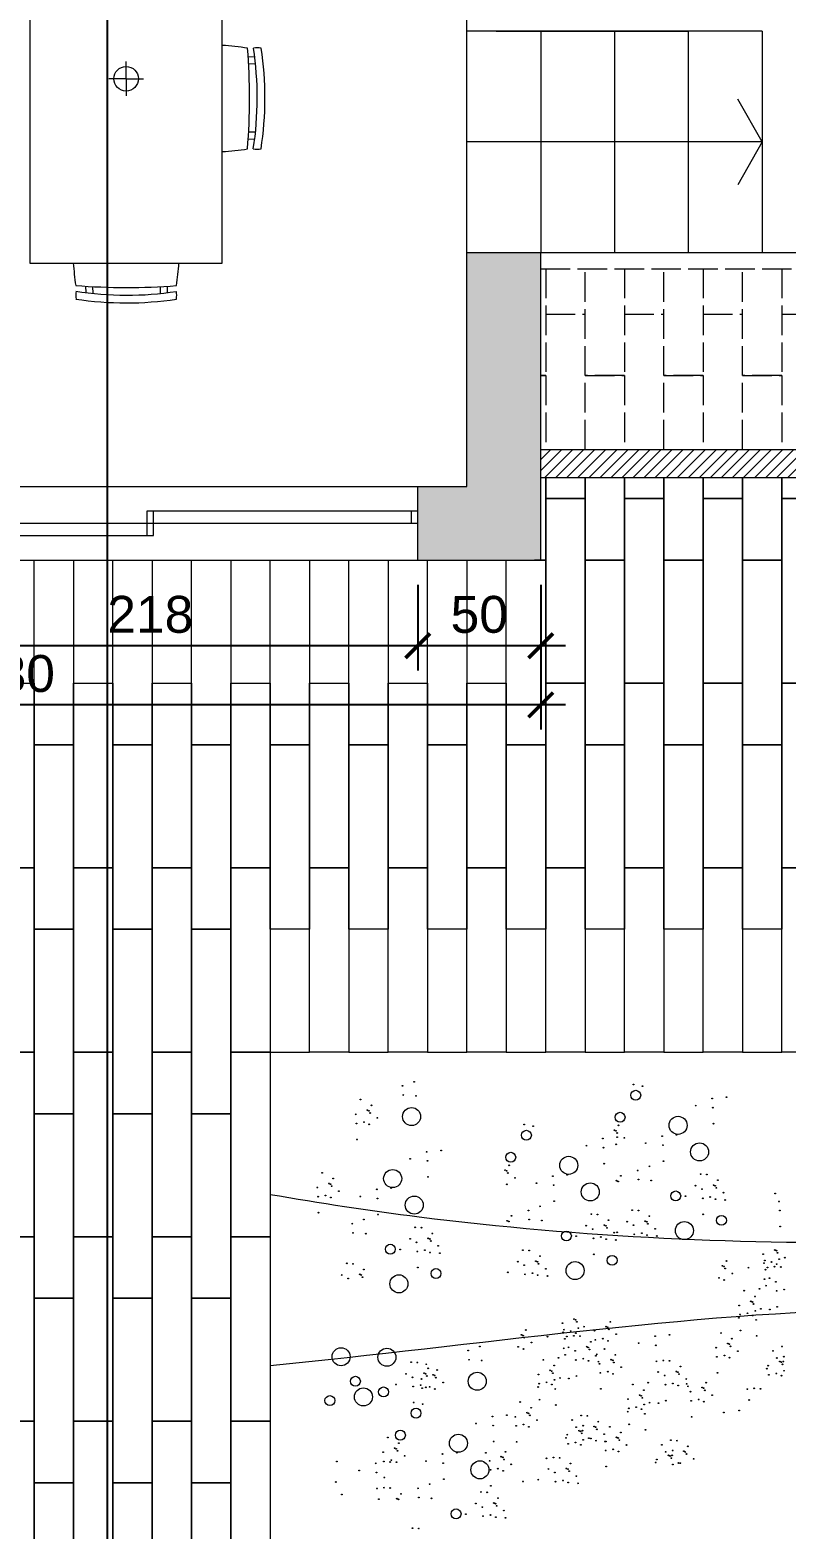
# Model space of a CAD drawing. Header units: millimetres. Extents: x 19901 to 59163, y 13732 to 30178.
# Drawn here: x 38512 to 38819, y 27366 to 27975 of the extents above; entities that cross this region are included whole.
import ezdxf

# ---------------------------------------------------------------- set-up
doc = ezdxf.new("R2010")
doc.units = ezdxf.units.MM
doc.linetypes.add('ACAD_ISO02W100', pattern=[15, 12, -3])
doc.layers.get('0').update_dxf_attribs({"lineweight": 18})
doc.layers.add('A-ANNO-SYMB', color=3, linetype='Continuous')
for name, color, linetype, lineweight in [('A-DOOR-FULL', 4, 'Continuous', 18), ('A-FURN', 8, 'Continuous', 13), ('CAMPITURA', 9, 'Continuous', 13), ('Curve di livello', 6, 'Continuous', 9), ('Pavimentazione esterna', 51, 'Continuous', 15), ('PROIEZIONI', 145, 'Continuous', 13), ('QUOTE', 252, 'Continuous', 13), ('Scale', 5, 'Continuous', 18), ('Vegetazione', 53, 'Continuous', 9), ('Verde', 86, 'Continuous', 5), ('Vetro', 150, 'Continuous', 15), ('Wall', 255, 'Continuous', 20)]:
    doc.layers.add(name, color=color, linetype=linetype, lineweight=lineweight)
doc.styles.get("Standard").update_dxf_attribs({"font": 'arial.ttf'})
doc.dimstyles.new('1-1', dxfattribs={"dimtxt": 15, "dimasz": 10, "dimexe": 10, "dimexo": 10, "dimgap": 5, "dimtad": 1, "dimdec": 0, "dimtxsty": 'Standard', "dimblk": 'ARCHTICK', "dimcen": 2.5, "dimdle": 10, "dimadec": 0, "dimazin": 0, "dimtfac": 1, "dimtdec": 0, "dimtmove": 0, "dimatfit": 3, "dimldrblk": 'ARCHTICK', "dimfxl": 1, "dimarcsym": 0})

# ---------------------------------------------------------------- blocks, each defined once
blk = doc.blocks.new('luce')
at = {"layer": 'PROIEZIONI'}
for q in [(4127.26, 2661.44), (4120.26, 2654.44), (4127.26, 2647.44), (4134.26, 2654.44)]:
    blk.add_line((4127.26, 2654.44), q, dxfattribs=at)
blk.add_circle((4127.26, 2654.44), 5, dxfattribs=at)
blk = doc.blocks.new('_ArchTick')
at = {"color": 0, "linetype": 'ByBlock', "const_width": 0.15}
blk.add_lwpolyline([(-0.5, -0.5), (0.5, 0.5)], dxfattribs=at)
blk = doc.blocks.new('*D106')
at = {"layer": 'Defpoints', "color": 0, "transparency": 16777216}
for p in [(38289.37, 27759.51), (38719.37, 27759.51), (38289.37, 27700.67)]:
    blk.add_point(p, dxfattribs=at)
at = {"layer": 'QUOTE', "color": 0, "lineweight": -2, "transparency": 16777216}
for p, q in [((38289.37, 27749.51), (38289.37, 27690.67)), ((38719.37, 27749.51), (38719.37, 27690.67)), ((38729.37, 27700.67), (38279.37, 27700.67))]:
    blk.add_line(p, q, dxfattribs=at)
at = {"layer": 'QUOTE', "color": 0, "lineweight": -2, "transparency": 16777216, "xscale": 10, "yscale": 10, "zscale": 10, "rotation": 180}
blk.add_blockref('_ArchTick', (38289.37, 27700.67), dxfattribs=at)
at = {"layer": 'QUOTE', "color": 0, "lineweight": -2, "transparency": 16777216, "xscale": 10, "yscale": 10, "zscale": 10}
blk.add_blockref('_ArchTick', (38719.37, 27700.67), dxfattribs=at)
at = {"layer": 'QUOTE', "color": 0, "transparency": 16777216, "insert": (38504.37, 27713.34), "char_height": 15, "attachment_point": 5}
blk.add_mtext('430', dxfattribs=at)
blk = doc.blocks.new('*D107')
at = {"layer": 'Defpoints', "color": 0, "transparency": 16777216}
for p in [(38669.37, 27759.51), (38719.37, 27759.51), (38669.37, 27724.72)]:
    blk.add_point(p, dxfattribs=at)
at = {"layer": 'QUOTE', "color": 0, "lineweight": -2, "transparency": 16777216}
for p, q in [((38669.37, 27749.51), (38669.37, 27714.72)), ((38719.37, 27749.51), (38719.37, 27714.72)), ((38729.37, 27724.72), (38659.37, 27724.72))]:
    blk.add_line(p, q, dxfattribs=at)
at = {"layer": 'QUOTE', "color": 0, "lineweight": -2, "transparency": 16777216, "xscale": 10, "yscale": 10, "zscale": 10, "rotation": 180}
blk.add_blockref('_ArchTick', (38669.37, 27724.72), dxfattribs=at)
at = {"layer": 'QUOTE', "color": 0, "lineweight": -2, "transparency": 16777216, "xscale": 10, "yscale": 10, "zscale": 10}
blk.add_blockref('_ArchTick', (38719.37, 27724.72), dxfattribs=at)
at = {"layer": 'QUOTE', "color": 0, "transparency": 16777216, "insert": (38694.37, 27737.38), "char_height": 15, "attachment_point": 5}
blk.add_mtext('50', dxfattribs=at)
blk = doc.blocks.new('*D108')
at = {"layer": 'Defpoints', "color": 0, "transparency": 16777216}
for p in [(38451.87, 27759.51), (38669.37, 27759.51), (38451.87, 27724.72)]:
    blk.add_point(p, dxfattribs=at)
at = {"layer": 'QUOTE', "color": 0, "lineweight": -2, "transparency": 16777216}
for p, q in [((38451.87, 27749.51), (38451.87, 27714.72)), ((38669.37, 27749.51), (38669.37, 27714.72)), ((38679.37, 27724.72), (38441.87, 27724.72))]:
    blk.add_line(p, q, dxfattribs=at)
at = {"layer": 'QUOTE', "color": 0, "lineweight": -2, "transparency": 16777216, "xscale": 10, "yscale": 10, "zscale": 10, "rotation": 180}
blk.add_blockref('_ArchTick', (38451.87, 27724.72), dxfattribs=at)
at = {"layer": 'QUOTE', "color": 0, "lineweight": -2, "transparency": 16777216, "xscale": 10, "yscale": 10, "zscale": 10}
blk.add_blockref('_ArchTick', (38669.37, 27724.72), dxfattribs=at)
at = {"layer": 'QUOTE', "color": 0, "transparency": 16777216, "insert": (38560.62, 27737.38), "char_height": 15, "attachment_point": 5}
blk.add_mtext('218', dxfattribs=at)

msp = doc.modelspace()

# ---------------------------------------------------------------- hatches: boundary and pattern name
at = {"layer": 'CAMPITURA'}
h = msp.add_hatch(color=256, dxfattribs=at)
h.dxf.hatch_style = 1
h.paths.add_polyline_path([(38689.37, 27789.51), (38669.37, 27789.51), (38669.37, 27759.51), (38719.37, 27759.51), (38719.37, 27884.51), (38689.37, 27884.51)])
h.paths.add_polyline_path([(39089.37, 27759.51), (39119.37, 27759.51), (39119.37, 27789.51), (39119.37, 27884.51), (39089.37, 27884.51)])
h.paths.add_polyline_path([(39409.37, 27789.51), (39409.37, 27759.51), (39439.37, 27759.51), (39439.37, 27927.01), (39409.37, 27927.01)])
at = {"layer": 'Vetro'}
h = msp.add_hatch(dxfattribs=at)
h.set_pattern_fill('ANSI31', color=256)
h.set_pattern_definition([(45, (14332.85, 10916.946), (-2.24506403, 2.24506403), [])])
h.paths.add_polyline_path([(39089.37, 27804.53), (38719.37, 27804.53), (38719.37, 27793.02), (39089.37, 27793.02)])

# ---------------------------------------------------------------- linework, layer by layer
at = {"layer": 'A-ANNO-SYMB'}
msp.add_line((38543.11, 28901.29), (38543.11, 26712.18), dxfattribs=at)
at = {"layer": 'A-DOOR-FULL'}
for p, q in [((38559.37, 27779.51), (38669.37, 27779.51)), ((38559.37, 27769.51), (38559.37, 27779.51)), ((38561.87, 27769.51), (38561.87, 27779.51)), ((38666.87, 27774.51), (38666.87, 27779.51)), ((38669.37, 27774.51), (38669.37, 27779.51)), ((38451.87, 27774.51), (38571.87, 27774.51)), ((38561.87, 27774.51), (38669.37, 27774.51)), ((38451.87, 27769.51), (38561.87, 27769.51))]:
    msp.add_line(p, q, dxfattribs=at)
at = {"layer": 'A-FURN'}
for p, q in [((38511.71, 28179.43), (38511.71, 27880.25)), ((38589.88, 27880.25), (38589.88, 28179.43)), ((38701.24, 27974.51), (38779.25, 27974.51)), ((38603.07, 27963.98), (38600.45, 27964.05)), ((38603.41, 27961.12), (38600.62, 27961.2)), ((38600.59, 27933.55), (38603.41, 27933.64)), ((38600.44, 27930.69), (38603.07, 27930.78)), ((38511.71, 27880.25), (38589.88, 27880.25)), ((38534.32, 27870.87), (38534.41, 27868.24)), ((38537.18, 27870.72), (38537.27, 27867.9)), ((38564.75, 27867.9), (38564.83, 27870.69)), ((38567.61, 27868.25), (38567.68, 27870.86))]:
    msp.add_line(p, q, dxfattribs=at)
for centre, radius, start, end in [((38579.52, 27824.3), 144.82, 81.79347, 85.8963), ((38344.51, 27947.46), 256.48, 355.35008, 4.51307), ((38468.84, 27947.32), 135.26, 351.21984, 8.6352), ((38604.12, 27956.92), 10.82, 81.51542, 98.24682), ((38471.97, 27947.32), 135.28, 351.22051, 8.63039), ((38579.78, 28069.96), 144.73, 274.00292, 278.08792), ((38604.1, 27937.38), 10.82, 261.51542, 278.24682), ((38673.59, 27891.53), 144.73, 184.47227, 188.08792), ((38427.93, 27891.79), 144.82, 351.79347, 355.42716), ((38551.09, 28126.81), 256.48, 265.35008, 274.51307), ((38550.95, 28002.47), 135.26, 261.21984, 278.6352), ((38550.95, 27999.35), 135.28, 261.22051, 278.63039), ((38541.19, 27867.21), 10.82, 171.51542, 188.24682), ((38560.55, 27867.2), 10.82, 351.51542, 8.24682)]:
    msp.add_arc(centre, radius, start, end, dxfattribs=at)
at = {"layer": 'Curve di livello'}
for points, knots in [([(38609.37, 27501.73), (38629.54, 27498.25), (38781.68, 27474.96), (38935.86, 27481.62), (39070.04, 27492.37)], [952.435008, 952.435008, 952.435008, 952.435008, 1013.900228, 1415.386093, 1415.386093, 1415.386093, 1415.386093]), ([(38609.37, 27432.23), (38692.89, 27440.21), (38831.26, 27462.21), (38972.96, 27452.64), (39028.36, 27446.85)], [948.136507, 948.136507, 948.136507, 948.136507, 1199.951019, 1361.27382, 1361.27382, 1361.27382, 1361.27382])]:
    msp.add_open_spline(points, degree=3, knots=knots, dxfattribs=at)
at = {"layer": 'Pavimentazione esterna', "linetype": 'ACAD_ISO02W100'}
for p, q in [((38721.37, 27877.99), (38721.37, 27834.51)), ((38737.37, 27834.51), (38737.37, 27877.99)), ((38753.37, 27877.99), (38753.37, 27834.51)), ((38769.37, 27834.51), (38769.37, 27877.99)), ((38785.37, 27877.99), (38785.37, 27834.51)), ((38801.37, 27834.51), (38801.37, 27877.99)), ((38817.37, 27877.99), (38817.37, 27834.51)), ((38721.37, 27859.51), (38737.37, 27859.51)), ((38753.37, 27859.51), (38769.37, 27859.51)), ((38785.37, 27859.51), (38801.37, 27859.51)), ((38817.37, 27859.51), (38833.37, 27859.51)), ((38719.37, 27834.51), (38721.37, 27834.51)), ((38721.37, 27834.51), (38719.37, 27834.51)), ((38721.37, 27834.51), (38721.37, 27804.53)), ((38737.37, 27834.51), (38753.37, 27834.51)), ((38737.37, 27804.53), (38737.37, 27834.51)), ((38753.37, 27834.51), (38737.37, 27834.51)), ((38753.37, 27834.51), (38753.37, 27804.53)), ((38769.37, 27834.51), (38785.37, 27834.51)), ((38769.37, 27804.53), (38769.37, 27834.51)), ((38785.37, 27834.51), (38769.37, 27834.51)), ((38785.37, 27834.51), (38785.37, 27804.53)), ((38801.37, 27834.51), (38817.37, 27834.51)), ((38801.37, 27804.53), (38801.37, 27834.51)), ((38817.37, 27834.51), (38801.37, 27834.51)), ((38817.37, 27834.51), (38817.37, 27804.53))]:
    msp.add_line(p, q, dxfattribs=at)
at = {"layer": 'Pavimentazione esterna'}
for p, q in [((38609.37, 27559.51), (38625.37, 27559.51)), ((38641.37, 27559.51), (38657.37, 27559.51)), ((38673.37, 27559.51), (38689.37, 27559.51)), ((38705.37, 27559.51), (38721.37, 27559.51)), ((38737.37, 27559.51), (38753.37, 27559.51)), ((38769.37, 27559.51), (38785.37, 27559.51)), ((38801.37, 27559.51), (38817.37, 27559.51))]:
    msp.add_line(p, q, dxfattribs=at)
for points in [[(38721.37, 27793.02), (38721.37, 27759.51), (38716.87, 27759.51)], [(38737.37, 27793.02), (38737.37, 27784.51), (38721.37, 27784.51), (38721.37, 27793.02)], [(38753.37, 27793.02), (38753.37, 27759.51), (38737.37, 27759.51), (38737.37, 27793.02)], [(38769.37, 27793.02), (38769.37, 27784.51), (38753.37, 27784.51), (38753.37, 27793.02)], [(38785.37, 27793.02), (38785.37, 27759.51), (38769.37, 27759.51), (38769.37, 27793.02)], [(38801.37, 27793.02), (38801.37, 27784.51), (38785.37, 27784.51), (38785.37, 27793.02)], [(38817.37, 27793.02), (38817.37, 27759.51), (38801.37, 27759.51), (38801.37, 27793.02)], [(38833.37, 27793.02), (38833.37, 27784.51), (38817.37, 27784.51), (38817.37, 27793.02)], [(38721.37, 27784.51), (38737.37, 27784.51), (38737.37, 27709.51), (38721.37, 27709.51), (38721.37, 27784.51)], [(38753.37, 27784.51), (38769.37, 27784.51), (38769.37, 27709.51), (38753.37, 27709.51), (38753.37, 27784.51)], [(38785.37, 27784.51), (38801.37, 27784.51), (38801.37, 27709.51), (38785.37, 27709.51), (38785.37, 27784.51)], [(38817.37, 27784.51), (38833.37, 27784.51), (38833.37, 27709.51), (38817.37, 27709.51), (38817.37, 27784.51)], [(38513.37, 27759.51), (38529.37, 27759.51), (38529.37, 27684.51), (38513.37, 27684.51), (38513.37, 27759.51)], [(38545.37, 27759.51), (38561.37, 27759.51), (38561.37, 27684.51), (38545.37, 27684.51), (38545.37, 27759.51)], [(38577.37, 27759.51), (38593.37, 27759.51), (38593.37, 27684.51), (38577.37, 27684.51), (38577.37, 27759.51)], [(38609.37, 27759.51), (38625.37, 27759.51), (38625.37, 27684.51), (38609.37, 27684.51), (38609.37, 27759.51)], [(38641.37, 27759.51), (38657.37, 27759.51), (38657.37, 27684.51), (38641.37, 27684.51), (38641.37, 27759.51)], [(38673.37, 27759.51), (38689.37, 27759.51), (38689.37, 27684.51), (38673.37, 27684.51), (38673.37, 27759.51)], [(38705.37, 27759.51), (38721.37, 27759.51), (38721.37, 27684.51), (38705.37, 27684.51), (38705.37, 27759.51)], [(38737.37, 27759.51), (38753.37, 27759.51), (38753.37, 27684.51), (38737.37, 27684.51), (38737.37, 27759.51)], [(38769.37, 27759.51), (38785.37, 27759.51), (38785.37, 27684.51), (38769.37, 27684.51), (38769.37, 27759.51)], [(38801.37, 27759.51), (38817.37, 27759.51), (38817.37, 27684.51), (38801.37, 27684.51), (38801.37, 27759.51)], [(38497.37, 27709.51), (38513.37, 27709.51), (38513.37, 27634.51), (38497.37, 27634.51), (38497.37, 27709.51)], [(38529.37, 27709.51), (38545.37, 27709.51), (38545.37, 27634.51), (38529.37, 27634.51), (38529.37, 27709.51)], [(38561.37, 27709.51), (38577.37, 27709.51), (38577.37, 27634.51), (38561.37, 27634.51), (38561.37, 27709.51)], [(38593.37, 27709.51), (38609.37, 27709.51), (38609.37, 27634.51), (38593.37, 27634.51), (38593.37, 27709.51)], [(38625.37, 27709.51), (38641.37, 27709.51), (38641.37, 27634.51), (38625.37, 27634.51), (38625.37, 27709.51)], [(38657.37, 27709.51), (38673.37, 27709.51), (38673.37, 27634.51), (38657.37, 27634.51), (38657.37, 27709.51)], [(38689.37, 27709.51), (38705.37, 27709.51), (38705.37, 27634.51), (38689.37, 27634.51), (38689.37, 27709.51)], [(38721.37, 27709.51), (38737.37, 27709.51), (38737.37, 27634.51), (38721.37, 27634.51), (38721.37, 27709.51)], [(38753.37, 27709.51), (38769.37, 27709.51), (38769.37, 27634.51), (38753.37, 27634.51), (38753.37, 27709.51)], [(38785.37, 27709.51), (38801.37, 27709.51), (38801.37, 27634.51), (38785.37, 27634.51), (38785.37, 27709.51)], [(38817.37, 27709.51), (38833.37, 27709.51), (38833.37, 27634.51), (38817.37, 27634.51), (38817.37, 27709.51)], [(38513.37, 27684.51), (38529.37, 27684.51), (38529.37, 27609.51), (38513.37, 27609.51), (38513.37, 27684.51)], [(38545.37, 27684.51), (38561.37, 27684.51), (38561.37, 27609.51), (38545.37, 27609.51), (38545.37, 27684.51)], [(38577.37, 27684.51), (38593.37, 27684.51), (38593.37, 27609.51), (38577.37, 27609.51), (38577.37, 27684.51)], [(38609.37, 27684.51), (38625.37, 27684.51), (38625.37, 27609.51), (38609.37, 27609.51), (38609.37, 27684.51)], [(38641.37, 27684.51), (38657.37, 27684.51), (38657.37, 27609.51), (38641.37, 27609.51), (38641.37, 27684.51)], [(38673.37, 27684.51), (38689.37, 27684.51), (38689.37, 27609.51), (38673.37, 27609.51), (38673.37, 27684.51)], [(38705.37, 27684.51), (38721.37, 27684.51), (38721.37, 27609.51), (38705.37, 27609.51), (38705.37, 27684.51)], [(38737.37, 27684.51), (38753.37, 27684.51), (38753.37, 27609.51), (38737.37, 27609.51), (38737.37, 27684.51)], [(38769.37, 27684.51), (38785.37, 27684.51), (38785.37, 27609.51), (38769.37, 27609.51), (38769.37, 27684.51)], [(38801.37, 27684.51), (38817.37, 27684.51), (38817.37, 27609.51), (38801.37, 27609.51), (38801.37, 27684.51)], [(38497.37, 27634.51), (38513.37, 27634.51), (38513.37, 27559.51), (38497.37, 27559.51), (38497.37, 27634.51)], [(38529.37, 27634.51), (38545.37, 27634.51), (38545.37, 27559.51), (38529.37, 27559.51), (38529.37, 27634.51)], [(38561.37, 27634.51), (38577.37, 27634.51), (38577.37, 27559.51), (38561.37, 27559.51), (38561.37, 27634.51)], [(38593.37, 27634.51), (38609.37, 27634.51), (38609.37, 27559.51), (38593.37, 27559.51), (38593.37, 27634.51)], [(38625.37, 27634.51), (38641.37, 27634.51), (38641.37, 27559.51), (38625.37, 27559.51), (38625.37, 27634.51)], [(38657.37, 27634.51), (38673.37, 27634.51), (38673.37, 27559.51), (38657.37, 27559.51), (38657.37, 27634.51)], [(38689.37, 27634.51), (38705.37, 27634.51), (38705.37, 27559.51), (38689.37, 27559.51), (38689.37, 27634.51)], [(38721.37, 27634.51), (38737.37, 27634.51), (38737.37, 27559.51), (38721.37, 27559.51), (38721.37, 27634.51)], [(38753.37, 27634.51), (38769.37, 27634.51), (38769.37, 27559.51), (38753.37, 27559.51), (38753.37, 27634.51)], [(38785.37, 27634.51), (38801.37, 27634.51), (38801.37, 27559.51), (38785.37, 27559.51), (38785.37, 27634.51)], [(38817.37, 27634.51), (38833.37, 27634.51), (38833.37, 27559.51), (38817.37, 27559.51), (38817.37, 27634.51)], [(38513.37, 27609.51), (38529.37, 27609.51), (38529.37, 27534.51), (38513.37, 27534.51), (38513.37, 27609.51)], [(38545.37, 27609.51), (38561.37, 27609.51), (38561.37, 27534.51), (38545.37, 27534.51), (38545.37, 27609.51)], [(38577.37, 27609.51), (38593.37, 27609.51), (38593.37, 27534.51), (38577.37, 27534.51), (38577.37, 27609.51)], [(38497.37, 27559.51), (38513.37, 27559.51), (38513.37, 27484.51), (38497.37, 27484.51), (38497.37, 27559.51)], [(38529.37, 27559.51), (38545.37, 27559.51), (38545.37, 27484.51), (38529.37, 27484.51), (38529.37, 27559.51)], [(38561.37, 27559.51), (38577.37, 27559.51), (38577.37, 27484.51), (38561.37, 27484.51), (38561.37, 27559.51)], [(38593.37, 27559.51), (38609.37, 27559.51), (38609.37, 27484.51), (38593.37, 27484.51), (38593.37, 27559.51)], [(38513.37, 27534.51), (38529.37, 27534.51), (38529.37, 27459.51), (38513.37, 27459.51), (38513.37, 27534.51)], [(38545.37, 27534.51), (38561.37, 27534.51), (38561.37, 27459.51), (38545.37, 27459.51), (38545.37, 27534.51)], [(38577.37, 27534.51), (38593.37, 27534.51), (38593.37, 27459.51), (38577.37, 27459.51), (38577.37, 27534.51)], [(38497.37, 27484.51), (38513.37, 27484.51), (38513.37, 27409.51), (38497.37, 27409.51), (38497.37, 27484.51)], [(38529.37, 27484.51), (38545.37, 27484.51), (38545.37, 27409.51), (38529.37, 27409.51), (38529.37, 27484.51)], [(38561.37, 27484.51), (38577.37, 27484.51), (38577.37, 27409.51), (38561.37, 27409.51), (38561.37, 27484.51)], [(38593.37, 27484.51), (38609.37, 27484.51), (38609.37, 27409.51), (38593.37, 27409.51), (38593.37, 27484.51)], [(38513.37, 27459.51), (38529.37, 27459.51), (38529.37, 27384.51), (38513.37, 27384.51), (38513.37, 27459.51)], [(38545.37, 27459.51), (38561.37, 27459.51), (38561.37, 27384.51), (38545.37, 27384.51), (38545.37, 27459.51)], [(38577.37, 27459.51), (38593.37, 27459.51), (38593.37, 27384.51), (38577.37, 27384.51), (38577.37, 27459.51)], [(38497.37, 27409.51), (38513.37, 27409.51), (38513.37, 27334.51), (38505.82, 27334.51)], [(38529.37, 27409.51), (38545.37, 27409.51), (38545.37, 27334.51), (38529.37, 27334.51), (38529.37, 27409.51)], [(38561.37, 27409.51), (38577.37, 27409.51), (38577.37, 27334.51), (38561.37, 27334.51), (38561.37, 27409.51)], [(38593.37, 27409.51), (38609.37, 27409.51), (38609.37, 27334.51), (38593.37, 27334.51), (38593.37, 27409.51)], [(38513.37, 27384.51), (38529.37, 27384.51), (38529.37, 27309.51), (38513.37, 27309.51), (38513.37, 27384.51)], [(38545.37, 27384.51), (38561.37, 27384.51), (38561.37, 27309.51), (38545.37, 27309.51), (38545.37, 27384.51)], [(38577.37, 27384.51), (38593.37, 27384.51), (38593.37, 27309.51), (38577.37, 27309.51), (38577.37, 27384.51)]]:
    msp.add_lwpolyline(points, dxfattribs=at)
at = {"layer": 'PROIEZIONI'}
for p, q in [((38809.37, 27929.51), (38799.47, 27946.89)), ((38809.37, 27929.51), (38689.37, 27929.51)), ((38809.37, 27929.51), (38799.47, 27912.13)), ((38451.87, 27789.51), (38669.37, 27789.51)), ((38451.87, 27759.51), (38669.37, 27759.51))]:
    msp.add_line(p, q, dxfattribs=at)
at = {"layer": 'Scale'}
for p, q in [((38809.37, 27974.51), (38689.37, 27974.51)), ((38719.37, 27974.51), (38719.37, 27884.51)), ((38749.37, 27974.51), (38749.37, 27884.51)), ((38779.37, 27974.51), (38779.37, 27884.51)), ((38809.37, 27974.51), (38809.37, 27884.51))]:
    msp.add_line(p, q, dxfattribs=at)
at = {"layer": 'Vegetazione'}
for centre, radius in [((38757.98, 27542.01), 2.02), ((38666.83, 27533.33), 3.67), ((38751.62, 27533.06), 2.02), ((38775.21, 27529.78), 3.67), ((38713.53, 27525.75), 2.02), ((38707.17, 27516.8), 2.02), ((38730.77, 27513.52), 3.67), ((38783.96, 27518.97), 3.67), ((38659.17, 27508.14), 3.67), ((38739.51, 27502.71), 3.67), ((38667.92, 27497.34), 3.67), ((38774.25, 27501.08), 2.02), ((38792.83, 27491.16), 2.02), ((38729.8, 27484.81), 2.02), ((38777.76, 27487), 3.67), ((38658.21, 27479.44), 2.02), ((38733.32, 27470.74), 3.67), ((38748.38, 27474.9), 2.02), ((38661.72, 27465.36), 3.67), ((38676.78, 27469.53), 2.02), ((38638.22, 27435.71), 3.67), ((38656.8, 27435.53), 3.67), ((38644.02, 27425.74), 2.02), ((38693.56, 27425.74), 3.67), ((38633.65, 27417.9), 2.02), ((38647.28, 27419.39), 3.67), ((38655.45, 27421.41), 2.02), ((38668.66, 27412.79), 2.02), ((38662.3, 27403.84), 2.02), ((38685.89, 27400.55), 3.67), ((38694.64, 27389.75), 3.67), ((38684.93, 27371.85), 2.02)]:
    msp.add_circle(centre, radius, dxfattribs=at)
at = {"layer": 'Verde'}
for centre in [(38667.9, 27547.49), (38663.18, 27545.83), (38663.49, 27542.1), (38668.64, 27541.75), (38757.04, 27546.37), (38760.7, 27545.69), (38794.9, 27541.23), (38646.12, 27540.25), (38648.87, 27535.93), (38649.51, 27535.65), (38649.98, 27534.81), (38650.56, 27537.93), (38782.36, 27537.8), (38789.06, 27540.68), (38789.37, 27536.96), (38644.14, 27534.27), (38644.45, 27530.55), (38647.5, 27531.06), (38649.61, 27530.19), (38652.93, 27532.84), (38712.59, 27530.11), (38716.25, 27529.43), (38750.99, 27529.79), (38789.57, 27530.46), (38644.66, 27524.05), (38744.61, 27524.42), (38749.31, 27527.79), (38749.94, 27527.51), (38750.42, 27526.68), (38750.45, 27524.96), (38753.37, 27524.7), (38762.05, 27522.53), (38768.74, 27525.42), (38774.58, 27525.96), (38673.01, 27519.05), (38678.85, 27519.59), (38737.92, 27521.54), (38744.92, 27520.7), (38750.05, 27522.05), (38769.05, 27521.7), (38630.52, 27510.47), (38666.32, 27516.16), (38673.32, 27515.32), (38704.86, 27511.53), (38705.5, 27511.25), (38705.97, 27510.41), (38706.55, 27513.53), (38745.12, 27514.2), (38758.79, 27511.46), (38763.52, 27513.12), (38769.26, 27515.19), (38628.54, 27504.49), (38633.26, 27506.15), (38633.9, 27505.88), (38634.38, 27505.04), (38634.95, 27508.15), (38658.54, 27504.32), (38673.53, 27508.82), (38705.6, 27505.79), (38708.92, 27508.44), (38717.6, 27506.27), (38724.3, 27509.16), (38724.61, 27505.43), (38730.14, 27509.7), (38750.2, 27507.27), (38750.84, 27506.99), (38751.89, 27509.27), (38759.11, 27507.74), (38764.26, 27507.38), (38782.32, 27505.27), (38784.39, 27509.97), (38786.9, 27509.82), (38789.65, 27505.5), (38790.29, 27505.23), (38790.76, 27504.39), (38791.33, 27507.5), (38628.85, 27500.77), (38631.89, 27501.29), (38634, 27500.42), (38637.32, 27503.06), (38646.01, 27500.89), (38652.7, 27503.78), (38653.01, 27500.06), (38724.81, 27498.93), (38778.23, 27500.96), (38784.92, 27503.85), (38785.23, 27500.12), (38788.27, 27500.64), (38790.39, 27499.77), (38793.71, 27502.41), (38794.39, 27499.45), (38814.7, 27502.05), (38816.22, 27498.86), (38629.05, 27494.27), (38653.21, 27493.56), (38707.44, 27493.01), (38714.35, 27495.2), (38719.07, 27496.86), (38739.95, 27493.71), (38742.46, 27493.56), (38756.57, 27495.31), (38759.08, 27495.16), (38763.51, 27492.84), (38785.43, 27493.62), (38816.53, 27495.14), (38642.75, 27489.82), (38643.06, 27486.1), (38647.48, 27491.48), (38668.35, 27488.33), (38670.86, 27488.18), (38705.75, 27491.01), (38706.39, 27490.73), (38714.66, 27491.48), (38719.81, 27491.12), (38737.87, 27489.01), (38740.47, 27487.58), (38745.2, 27489.24), (38745.84, 27488.96), (38746.32, 27488.13), (38746.89, 27491.24), (38749.26, 27486.15), (38750.4, 27486.3), (38754.5, 27490.61), (38757.1, 27489.19), (38760.45, 27485.98), (38761.82, 27490.85), (38762.46, 27490.57), (38762.94, 27489.73), (38765.89, 27487.75), (38816.74, 27488.64), (38648.22, 27485.75), (38666.28, 27483.63), (38668.88, 27482.21), (38673.6, 27483.87), (38674.24, 27483.59), (38674.72, 27482.75), (38675.29, 27485.86), (38677.67, 27480.77), (38733.78, 27484.7), (38740.78, 27483.86), (38743.83, 27484.38), (38745.94, 27483.51), (38749.94, 27483.18), (38757.41, 27485.46), (38762.56, 27485.11), (38766.56, 27484.79), (38662.18, 27479.32), (38669.19, 27478.48), (38672.23, 27479), (38674.34, 27478.13), (38678.34, 27477.81), (38710.05, 27474.35), (38712.12, 27479.05), (38714.63, 27478.9), (38717.38, 27474.58), (38718.02, 27474.31), (38719.06, 27476.58), (38740.99, 27477.36), (38794.9, 27474.66), (38809.82, 27477.44), (38810.46, 27474.83), (38813.17, 27474.23), (38814.54, 27479.1), (38815.18, 27478.82), (38815.66, 27477.99), (38816.3, 27475.37), (38818.61, 27476.01), (38638.45, 27468.97), (38640.53, 27473.67), (38643.03, 27473.52), (38645.78, 27469.21), (38646.42, 27468.93), (38646.9, 27468.09), (38647.47, 27471.2), (38669.39, 27471.98), (38705.96, 27470.04), (38712.65, 27472.92), (38712.96, 27469.2), (38716, 27469.72), (38718.12, 27468.85), (38718.49, 27473.47), (38721.44, 27471.49), (38722.12, 27468.53), (38791.84, 27467.8), (38793.22, 27472.66), (38793.86, 27472.38), (38794.33, 27471.55), (38797.28, 27469.57), (38803.77, 27471.94), (38810.13, 27473.72), (38810.77, 27471.11), (38811.59, 27471.99), (38814.43, 27472.34), (38815.28, 27473.36), (38816.94, 27472.19), (38641.05, 27467.55), (38793.96, 27466.93), (38802.04, 27462.57), (38808.27, 27463.33), (38810.33, 27467.22), (38810.97, 27464.61), (38812.36, 27467.64), (38814.96, 27466.21), (38815.27, 27462.49), (38818.32, 27463.01), (38800.06, 27456.59), (38804.79, 27458.25), (38805.42, 27457.97), (38805.9, 27457.14), (38806.47, 27460.25), (38815.48, 27455.99), (38732.91, 27451.03), (38733.55, 27450.75), (38734.02, 27449.91), (38747.65, 27449.95), (38799.93, 27451.51), (38800.37, 27452.87), (38803.41, 27453.39), (38805.53, 27452.51), (38806.63, 27454.4), (38806.94, 27450.68), (38808.85, 27455.16), (38812.47, 27454.94), (38711.58, 27444.59), (38712.22, 27444.31), (38712.69, 27443.47), (38713.27, 27446.58), (38722.13, 27443.87), (38728.18, 27449.37), (38728.49, 27445.64), (38728.82, 27446.75), (38729.96, 27443.91), (38731.53, 27446.16), (38732.8, 27444.26), (38733.65, 27445.29), (38734.67, 27447.3), (38735.31, 27444.11), (38736.97, 27447.93), (38741.24, 27446.3), (38745.97, 27447.95), (38746.6, 27447.68), (38747.08, 27446.84), (38750.03, 27444.86), (38765.87, 27444.08), (38771.71, 27444.63), (38792.67, 27445.39), (38800.57, 27446.37), (38807.14, 27444.18), (38689.9, 27438.24), (38694.63, 27439.9), (38710.21, 27439.72), (38712.32, 27438.85), (38715.64, 27441.49), (38728.69, 27439.14), (38729.13, 27443.03), (38730.72, 27439.56), (38733.33, 27438.14), (38738.05, 27439.8), (38738.69, 27439.52), (38739.17, 27438.68), (38739.74, 27441.79), (38741.55, 27442.57), (38744.59, 27443.09), (38745.26, 27438.85), (38746.71, 27442.22), (38759.18, 27441.2), (38766.18, 27440.36), (38790.69, 27439.42), (38795.41, 27441.08), (38796.05, 27440.8), (38796.53, 27439.96), (38797.1, 27443.08), (38799.47, 27437.99), (38813.79, 27438.09), (38817.45, 27439.89), (38666.68, 27433.49), (38669.19, 27433.34), (38672.85, 27432.66), (38690.21, 27434.51), (38695.37, 27434.16), (38720.4, 27434.49), (38724.84, 27432.17), (38726.63, 27435.25), (38729.34, 27436.53), (38733.64, 27434.41), (38736.68, 27434.93), (38738.79, 27434.06), (38741.75, 27436.07), (38742.11, 27436.7), (38742.79, 27433.74), (38743.28, 27432.88), (38748, 27434.54), (38748.64, 27434.26), (38749.12, 27433.42), (38749.69, 27436.54), (38752.07, 27431.45), (38766.38, 27433.86), (38769.22, 27434.21), (38771.73, 27434.06), (38776.16, 27431.75), (38791, 27435.7), (38794.04, 27436.21), (38796.15, 27435.34), (38811.81, 27432.11), (38815.38, 27435.19), (38816.53, 27433.77), (38817.17, 27433.49), (38817.65, 27432.65), (38817.98, 27433.76), (38818.22, 27435.77), (38664.6, 27428.79), (38667.2, 27427.36), (38670.87, 27426.68), (38671.93, 27429.02), (38672.57, 27428.74), (38673.05, 27427.91), (38673.62, 27431.02), (38675.59, 27428.34), (38676.23, 27428.06), (38676.71, 27427.23), (38677.28, 27430.34), (38679.66, 27425.25), (38718.42, 27428.52), (38721.77, 27425.31), (38723.15, 27430.18), (38723.79, 27429.9), (38724.26, 27429.06), (38724.99, 27426.32), (38727.21, 27427.08), (38730.83, 27426.87), (38733.84, 27427.91), (38743.59, 27429.16), (38746.63, 27429.67), (38748.75, 27428.8), (38763.06, 27425.2), (38767.15, 27429.52), (38769.75, 27428.09), (38774.48, 27429.75), (38775.12, 27429.47), (38775.59, 27428.63), (38778.54, 27426.66), (38786.65, 27425.18), (38791.2, 27429.2), (38811.29, 27430.88), (38812.12, 27428.39), (38815.16, 27428.9), (38817.27, 27428.03), (38818.29, 27430.04), (38660.51, 27424.48), (38667.51, 27423.64), (38670.56, 27424.16), (38671.18, 27422.96), (38672.67, 27423.28), (38674.22, 27423.48), (38676.33, 27422.6), (38718.29, 27423.44), (38718.73, 27424.79), (38723.89, 27424.44), (38725.3, 27422.6), (38743.79, 27422.66), (38756.83, 27424.44), (38759.57, 27420.13), (38760.21, 27419.85), (38760.69, 27419.01), (38761.26, 27422.12), (38770.06, 27424.37), (38773.1, 27424.88), (38775.22, 27424.01), (38778.71, 27424.72), (38779.22, 27423.69), (38780.23, 27421.52), (38784.96, 27423.18), (38785.6, 27422.91), (38786.07, 27422.07), (38789.02, 27420.09), (38803.34, 27422.51), (38806.18, 27422.86), (38808.69, 27422.71), (38667.72, 27417.14), (38671.38, 27416.46), (38711.03, 27417.32), (38713.77, 27413), (38715.46, 27415), (38718.93, 27418.29), (38725.5, 27416.1), (38754.72, 27413.39), (38754.85, 27418.47), (38755.16, 27414.75), (38758.2, 27415.26), (38760.31, 27414.39), (38761.41, 27416.27), (38763.64, 27417.04), (38767.26, 27416.82), (38770.26, 27417.87), (38780.54, 27417.8), (38783.59, 27418.32), (38785.7, 27417.45), (38793.78, 27413.09), (38800.01, 27413.85), (38804.1, 27418.16), (38693.04, 27408.57), (38699.74, 27411.46), (38700.05, 27407.73), (38705.58, 27412), (38709.05, 27411.34), (38709.36, 27407.62), (38712.4, 27408.14), (38714.41, 27412.72), (38714.51, 27407.27), (38714.89, 27411.89), (38717.84, 27409.91), (38732.15, 27410.01), (38733.74, 27407.11), (38735.82, 27411.81), (38736.58, 27407.69), (38738.33, 27411.66), (38741.07, 27407.35), (38741.71, 27407.07), (38742.76, 27409.34), (38747.45, 27407.27), (38755.36, 27408.25), (38761.72, 27412.55), (38780.75, 27411.3), (38657.24, 27402.88), (38700.25, 27401.23), (38709.56, 27401.12), (38729.65, 27402.8), (38730.17, 27404.03), (38733.52, 27400.83), (38734.9, 27405.69), (38735.54, 27405.42), (38736.01, 27404.58), (38736.34, 27405.69), (38736.66, 27401.96), (38738.96, 27402.6), (38739.7, 27402.48), (38741.81, 27401.61), (38742.19, 27406.23), (38745.13, 27404.25), (38745.47, 27401.3), (38745.81, 27401.29), (38750.2, 27402.96), (38750.84, 27402.68), (38751.31, 27401.84), (38751.89, 27404.95), (38761.93, 27406.05), (38772.24, 27401.77), (38774.75, 27401.61), (38655.26, 27396.91), (38659.99, 27398.56), (38660.63, 27398.29), (38661.1, 27397.45), (38661.67, 27400.56), (38664.05, 27395.47), (38679.42, 27396.19), (38685.26, 27396.73), (38697.07, 27396.64), (38703.32, 27395.11), (38703.96, 27394.83), (38705.01, 27397.1), (38724.54, 27394.78), (38727.05, 27394.63), (38730.48, 27400.31), (38735.64, 27399.96), (38745.78, 27397.57), (38748.83, 27398.09), (38750.94, 27397.22), (38754.26, 27399.86), (38768.58, 27399.96), (38770.17, 27397.07), (38771.32, 27395.65), (38771.96, 27395.37), (38772.77, 27395.64), (38773.01, 27397.64), (38777.5, 27397.3), (38778.14, 27397.02), (38778.61, 27396.18), (38779.18, 27399.3), (38636.43, 27393.16), (38645.58, 27389.5), (38652.27, 27392.38), (38652.58, 27388.66), (38655.57, 27393.18), (38658.11, 27392.92), (38658.61, 27393.7), (38660.73, 27392.83), (38672.73, 27393.31), (38679.73, 27392.47), (38698.6, 27393.45), (38698.91, 27389.73), (38701.95, 27390.24), (38704.06, 27389.37), (38704.44, 27393.99), (38707.38, 27392.01), (38721.7, 27394.43), (38722.47, 27390.08), (38725.07, 27388.66), (38729.79, 27390.32), (38730.43, 27390.04), (38730.91, 27389.2), (38731.48, 27392.31), (38745.99, 27391.07), (38766.08, 27392.76), (38766.6, 27393.99), (38772.44, 27394.53), (38773.08, 27391.92), (38775.39, 27392.55), (38776.12, 27392.43), (38781.56, 27394.21), (38636.1, 27384.83), (38655.63, 27382.51), (38655.77, 27386.68), (38674.2, 27383.89), (38679.94, 27385.97), (38699.11, 27383.22), (38712.15, 27385.01), (38718.37, 27385.77), (38725.38, 27384.93), (38728.42, 27385.45), (38730.53, 27384.58), (38733.86, 27387.22), (38734.53, 27384.26), (38638.47, 27379.74), (38652.79, 27382.16), (38653.56, 27377.81), (38658.14, 27382.36), (38660.88, 27378.04), (38661.52, 27377.77), (38662.57, 27380.04), (38669.48, 27382.24), (38669.79, 27378.51), (38674.94, 27378.16), (38695.07, 27380.74), (38697.58, 27380.59), (38702.01, 27378.27), (38688.91, 27371.73), (38693, 27376.04), (38695.6, 27374.62), (38695.91, 27370.89), (38698.95, 27371.41), (38700.33, 27376.28), (38700.97, 27376), (38701.07, 27370.54), (38701.44, 27375.16), (38704.39, 27373.18), (38705.07, 27370.22), (38667.25, 27366.08), (38669.76, 27365.93)]:
    msp.add_circle(centre, 0.158, dxfattribs=at)
at = {"layer": 'Vetro', "linetype": 'ACAD_ISO02W100'}
for q in [(38719.37, 27884.51), (39089.37, 27877.99)]:
    msp.add_line((38719.37, 27877.99), q, dxfattribs=at)
at = {"layer": 'Vetro'}
for p, q in [((38719.37, 27884.51), (39089.37, 27884.51)), ((38719.37, 27804.53), (39089.37, 27804.53)), ((39089.37, 27793.02), (38719.37, 27793.02))]:
    msp.add_line(p, q, dxfattribs=at)
at = {"layer": 'Wall'}
for p, q in [((38689.37, 27884.51), (38689.37, 28264.51)), ((38689.37, 27789.51), (38689.37, 27884.51)), ((38689.37, 27884.51), (38719.37, 27884.51)), ((38719.37, 27759.51), (38719.37, 27884.51)), ((38669.37, 27789.51), (38689.37, 27789.51)), ((38669.37, 27759.51), (38669.37, 27789.51)), ((38669.37, 27759.51), (38719.37, 27759.51))]:
    msp.add_line(p, q, dxfattribs=at)

# ---------------------------------------------------------------- block references
at = {"layer": 'PROIEZIONI'}
msp.add_blockref('luce', (34423.54, 25300.74), dxfattribs=at)

# ---------------------------------------------------------------- dimensions: what is measured, and where the dimension line sits
at = {"layer": 'QUOTE'}
for base, p1, p2, picture, middle in [((38289.37, 27700.67), (38719.37, 27759.51), (38289.37, 27759.51), '*D106', (38504.37, 27713.34)), ((38451.8694963, 27724.71969492), (38669.3694963, 27759.51016654), (38451.8694963, 27759.51016654), '*D108', (38560.6194963, 27737.37828973)), ((38669.37, 27724.72), (38719.37, 27759.51), (38669.37, 27759.51), '*D107', (38694.37, 27737.38))]:
    dim = msp.add_linear_dim(base=base, p1=p1, p2=p2, dimstyle='1-1', dxfattribs=at)
    dim.commit()
    dim.dimension.update_dxf_attribs({"geometry": picture, "text_midpoint": middle})

doc.saveas('drawing.dxf')
